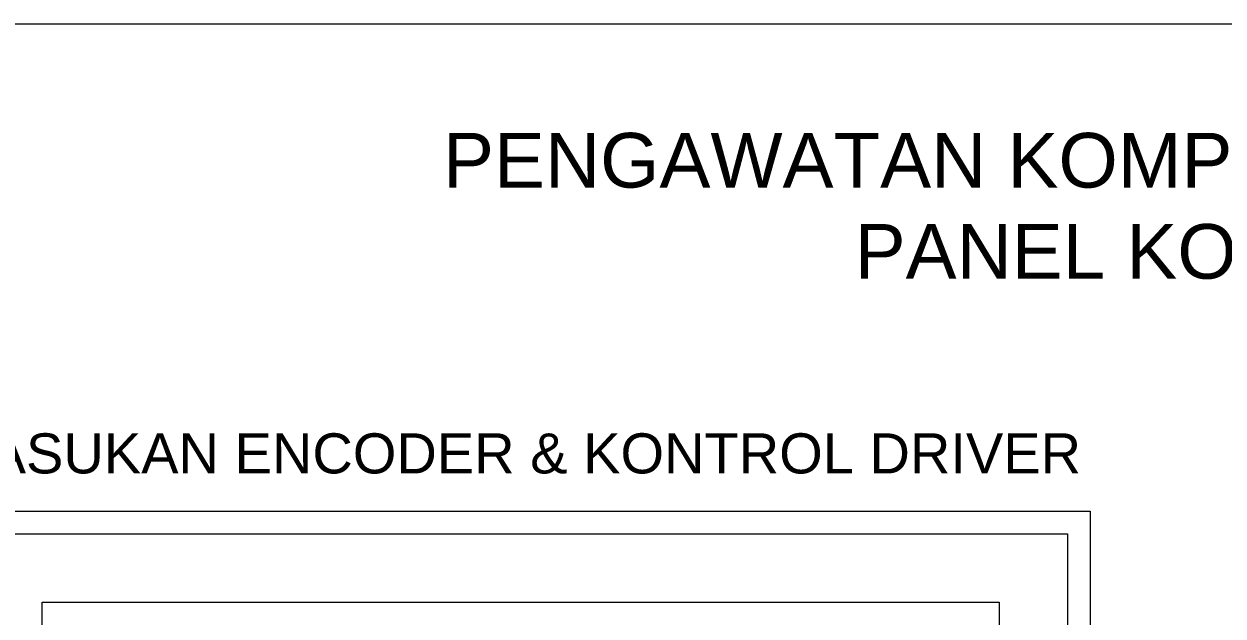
# Model space of a CAD drawing. Header units: millimetres. Extents: x 1937 to 4749, y 83 to 1608.
# Drawn here: x 2863.5 to 2995.1, y 310 to 374.9 of the extents above; entities that cross this region are included whole.
import ezdxf

# ---------------------------------------------------------------- set-up
doc = ezdxf.new("R2010")
doc.units = ezdxf.units.MM
doc.layers.get('0').update_dxf_attribs({"lineweight": 0})
doc.layers.add('Box Panel', color=7, linetype='Continuous', lineweight=0)
doc.layers.add('Text', color=7, linetype='Continuous')
doc.styles.get("Standard").update_dxf_attribs({"font": 'arial.ttf'})

msp = doc.modelspace()

# ---------------------------------------------------------------- linework, layer by layer
msp.add_lwpolyline([(2784.829, 374.945), (3194.829, 374.945), (3194.829, 87.945), (2784.829, 87.945)], close=True)
at = {"layer": 'Box Panel'}
for points in [[(2855.522, 210.984), (2855.522, 321.484), (2980.522, 321.484), (2980.522, 194.297)], [(2858.022, 210.984), (2858.022, 318.984), (2978.022, 318.984), (2978.022, 194.297)]]:
    msp.add_lwpolyline(points, dxfattribs=at)
msp.add_lwpolyline([(2865.522, 311.484), (2970.522, 311.484), (2970.522, 181.484), (2865.522, 181.484)], close=True, dxfattribs=at)

# ---------------------------------------------------------------- texts
at = {"layer": 'Text', "attachment_point": 5}
for s, width, gutter_width, heights, insert, char_height in [('PENGAWATAN KOMPONEN KONTROL 2 PANEL KONTROL', 161.87525, 1.875, [30.151], (2989.829, 354.945), 6), ('\\pxqc;MASUKAN ENCODER & KONTROL DRIVER', 127.44022, 2.062, [5.229], (2917.016, 327.784), 4.4)]:
    msp.add_mtext_dynamic_manual_height_columns(s, width=width, gutter_width=gutter_width, heights=heights, dxfattribs=dict(at, insert=insert, char_height=char_height))

doc.saveas('drawing.dxf')
